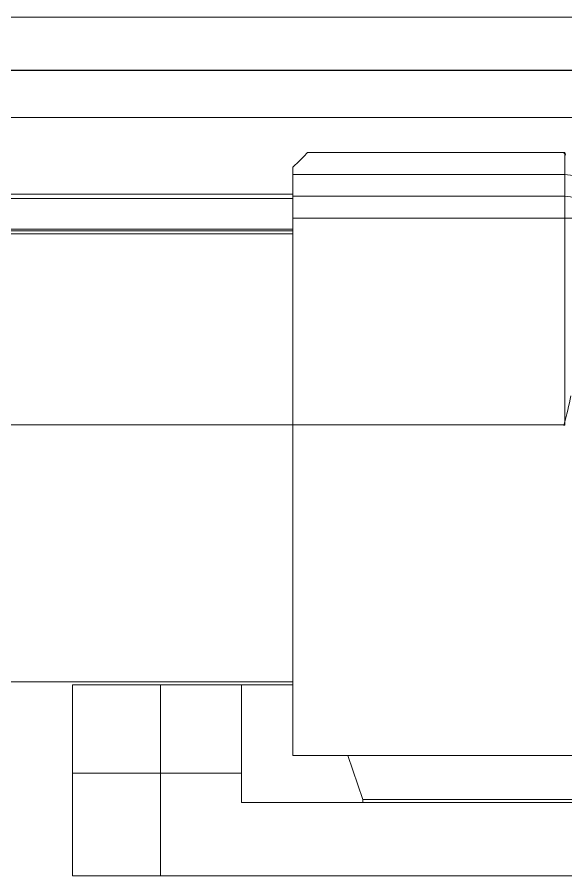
# Model space of a CAD drawing. Header units: inches. Extents: x 0.54 to 10.46, y 0.74 to 7.76.
# Drawn here: x 3.037 to 3.626, y 5.164 to 6.087 of the extents above; entities that cross this region are included whole.
import ezdxf

# ---------------------------------------------------------------- set-up
doc = ezdxf.new("R2010")
doc.units = ezdxf.units.IN
doc.header["$MEASUREMENT"] = 0

# ---------------------------------------------------------------- blocks, each defined once
blk = doc.blocks.new('block 119')
at = {"color": 7, "lineweight": 15, "true_color": 0xffffff}
for points in [[(6.17258, 6.08687), (1.53394, 6.08687)], [(6.17258, 6.02981), (1.53394, 6.02981)], [(3.3492, 5.9414), (3.34507, 5.93728), (3.34008, 5.9323), (3.33342, 5.92562)], [(3.3492, 5.9414), (3.6253, 5.9414)], [(3.6253, 5.9414), (3.6253, 5.91774)], [(3.33342, 5.91774), (3.33342, 5.92562)], [(3.33342, 5.91774), (3.6253, 5.91774)], [(3.33342, 5.89449), (3.33342, 5.91774)], [(3.6253, 5.91774), (3.6253, 5.89449)], [(3.64108, 5.90985), (3.64078, 5.91139), (3.63988, 5.91287), (3.63842, 5.91424), (3.63646, 5.91542), (3.63407, 5.91642), (3.63134, 5.91714), (3.62838, 5.91758), (3.6253, 5.91774)], [(3.33342, 5.89449), (3.6253, 5.89449)], [(3.33342, 5.87081), (3.33342, 5.89449)], [(3.6253, 5.89449), (3.6253, 5.87081)], [(3.64108, 5.88659), (3.64078, 5.88813), (3.63988, 5.88962), (3.63842, 5.89098), (3.63646, 5.89217), (3.63407, 5.89316), (3.63134, 5.89389), (3.62838, 5.89433), (3.6253, 5.89449)], [(3.33342, 5.89212), (1.53394, 5.89212)], [(3.33342, 5.87081), (3.6253, 5.87081)], [(3.33342, 5.64881), (3.33342, 5.87081)], [(3.64108, 5.87081), (3.6253, 5.87081)], [(3.6253, 5.87081), (3.6253, 5.64881)], [(2.23922, 5.85741), (3.33342, 5.85741)], [(3.33342, 5.36955), (3.33342, 5.64881), (3.6253, 5.64881)], [(2.23922, 5.37271), (3.33342, 5.37271)], [(3.09675, 5.27488), (3.19141, 5.27488), (3.19141, 5.36948), (3.09675, 5.36948), (3.09675, 5.27488)], [(3.15985, 5.36955), (3.33342, 5.36955), (3.33342, 5.29383), (3.39258, 5.29383)], [(3.15985, 5.36955), (3.15985, 5.36948)], [(3.19141, 5.36948), (3.27818, 5.36948)], [(3.27818, 5.36948), (3.27818, 5.27488)], [(3.40836, 5.24649), (3.39258, 5.29383)], [(3.39258, 5.29383), (3.64896, 5.29383)], [(3.19141, 5.16445), (3.09675, 5.16445), (3.09675, 5.27488)], [(3.27818, 5.27488), (3.19141, 5.27488)], [(3.19141, 5.27488), (3.19141, 5.16445)], [(3.27818, 5.27488), (3.27818, 5.24334), (4.38262, 5.24334)], [(3.40836, 5.24334), (3.40836, 5.24649)], [(4.25246, 5.24649), (3.40836, 5.24649)], [(3.19141, 5.16445), (4.4694, 5.16445)]]:
    blk.add_lwpolyline(points, dxfattribs=at)
at = {"color": 8, "lineweight": 15, "true_color": 0x808080}
for points in [[(6.17258, 6.02961), (1.53394, 6.02961)], [(6.17258, 5.97923), (1.53394, 5.97923)], [(1.53394, 5.89685), (3.33342, 5.89685)], [(2.23922, 5.85898), (3.33342, 5.85898)], [(2.23922, 5.85426), (3.33342, 5.85426)], [(2.23922, 5.64881), (3.33342, 5.64881)]]:
    blk.add_lwpolyline(points, dxfattribs=at)
at = {"color": 7, "lineweight": 15, "true_color": 0xffffff}
for points in [[(3.62429, 5.94045), (3.62532, 5.9414), (3.62531, 5.94141), (3.62531, 5.94141)], [(3.62606, 5.93868), (3.62589, 5.94083), (3.62541, 5.94131), (3.62533, 5.94139)], [(3.62429, 5.64824), (3.62758, 5.65959), (3.62976, 5.6699), (3.63178, 5.68019)], [(3.62429, 5.64824), (3.62534, 5.64898), (3.62537, 5.64913), (3.62541, 5.64929)]]:
    blk.add_open_spline(points, degree=3, dxfattribs=at)

msp = doc.modelspace()

# ---------------------------------------------------------------- block references
msp.add_blockref('block 119', (0, 0))

doc.saveas('drawing.dxf')
